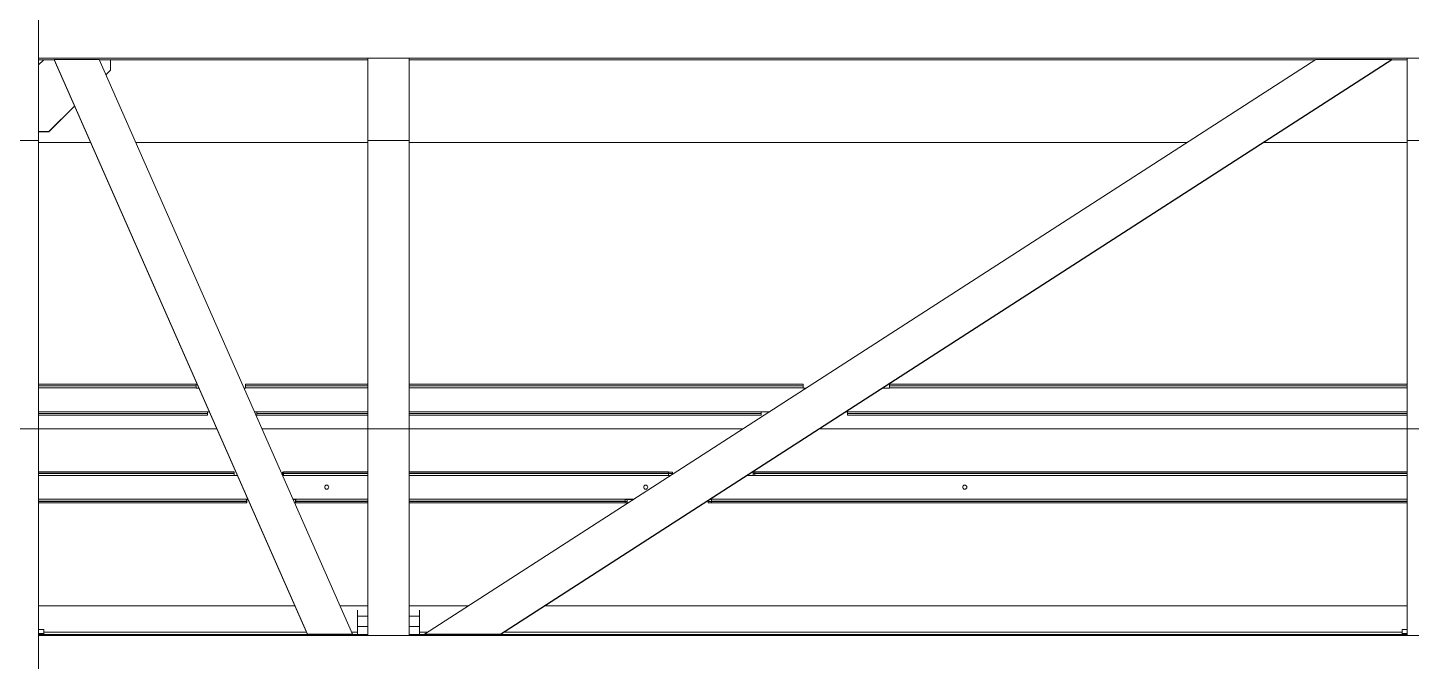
# Model space of a CAD drawing. Header units: millimetres. Extents: x -16985 to -606, y 2122 to 9380.
# Drawn here: x -11584 to -10240, y 5572 to 6188 of the extents above; entities that cross this region are included whole.
import ezdxf

# ---------------------------------------------------------------- set-up
doc = ezdxf.new("R2010")
doc.units = ezdxf.units.MM
doc.linetypes.add('K5LT32768', pattern=[0])
doc.linetypes.add('K5LT_THIN', pattern=[0])

msp = doc.modelspace()

# ---------------------------------------------------------------- linework, layer by layer
at = {"color": 7, "linetype": 'K5LT_THIN', "lineweight": 18}
for p, q in [((-11573.6, 6078.2), (-11573.6, 7287.2)), ((-11573.6, 6158.3), (-11573.6, 6218.2)), ((-11573.6, 6158.3), (-8333.6, 6158.3)), ((-11213.6, 6158.3), (-11253.6, 6158.3)), ((-11253.6, 6078.2), (-11253.6, 6158.3)), ((-11213.6, 6078.2), (-11213.6, 6158.3)), ((-10203.6, 6158.3), (-10243.6, 6158.3)), ((-10243.6, 6078.2), (-10243.6, 6158.3)), ((-11568.6, 6156.7), (-11573.6, 6151.7)), ((-11573.6, 6156.5), (-11568.7, 6156.5)), ((-11558.6, 6156.7), (-11568.6, 6156.7)), ((-11558.6, 6157), (-11514.8, 6157)), ((-11312.3, 5598.7), (-11558.6, 6157)), ((-11558.6, 6156.6), (-11558.6, 6157)), ((-11312.3, 5598.3), (-11558.6, 6156.6)), ((-11514.8, 6157), (-11268.6, 5598.7)), ((-11503.6, 6156.7), (-11514.7, 6156.7)), ((-11508.2, 6142), (-11503.6, 6146.7)), ((-11508.2, 6141.9), (-11503.6, 6146.5)), ((-11503.6, 6146.7), (-11503.6, 6156.7)), ((-11503.6, 6156.5), (-11253.6, 6156.5)), ((-11503.6, 6146.7), (-11503.6, 6146.5)), ((-11213.6, 6156.5), (-10333.2, 6156.5)), ((-11198.6, 5598.7), (-10332.4, 6157)), ((-10258.6, 6157), (-11124.7, 5598.7)), ((-10258.6, 6156.6), (-11124.7, 5598.3)), ((-10332.4, 6157), (-10258.6, 6157)), ((-10258.7, 6156.5), (-10243.6, 6156.5)), ((-10258.6, 6156.6), (-10258.6, 6157)), ((-11563.6, 6086.8), (-11538.7, 6111.6)), ((-11563.6, 6086.6), (-11538.6, 6111.5)), ((-11633.6, 6078.2), (-11573.6, 6078.2)), ((-11573.6, 6086.8), (-11563.6, 6086.8)), ((-11573.6, 6086.6), (-11563.6, 6086.6)), ((-11573.6, 5798.2), (-11573.6, 6078.2)), ((-11563.6, 6086.8), (-11563.6, 6086.6)), ((-11213.6, 6078.2), (-11253.6, 6078.2)), ((-11253.6, 5798.2), (-11253.6, 6078.2)), ((-11213.6, 5798.2), (-11213.6, 6078.2)), ((-10203.6, 6078.2), (-10243.6, 6078.2)), ((-10243.6, 5798.2), (-10243.6, 6078.2)), ((-11420.6, 5841.3), (-11573.6, 5841.3)), ((-11420.6, 5839.8), (-11573.6, 5839.8)), ((-11420.6, 5839.7), (-11573.6, 5839.7)), ((-11420.6, 5837.8), (-11573.6, 5837.8)), ((-11420.6, 5841.3), (-11420.6, 5839.8)), ((-11420.6, 5839.7), (-11420.6, 5839.8)), ((-11420.6, 5837.8), (-11420.6, 5839.7)), ((-11420.6, 5837.7), (-11420.6, 5837.8)), ((-11417.9, 5837.7), (-11420.6, 5837.7)), ((-11372.6, 5837.7), (-11374, 5837.7)), ((-11253.6, 5841.3), (-11372.6, 5841.3)), ((-11372.6, 5839.8), (-11372.6, 5841.3)), ((-11253.6, 5839.8), (-11372.6, 5839.8)), ((-11372.6, 5839.8), (-11372.6, 5839.7)), ((-11253.6, 5839.7), (-11372.6, 5839.7)), ((-11372.6, 5839.7), (-11372.6, 5837.8)), ((-11253.6, 5837.8), (-11372.6, 5837.8)), ((-11372.6, 5837.8), (-11372.6, 5837.7)), ((-10830.6, 5841.3), (-11213.6, 5841.3)), ((-10830.6, 5839.8), (-11213.6, 5839.8)), ((-10830.6, 5839.7), (-11213.6, 5839.7)), ((-10830.6, 5837.8), (-11213.6, 5837.8)), ((-10830.6, 5841.3), (-10830.6, 5839.8)), ((-10830.6, 5839.7), (-10830.6, 5839.8)), ((-10830.6, 5837.8), (-10830.6, 5839.7)), ((-10830.6, 5837.7), (-10830.6, 5837.8)), ((-10827.8, 5837.7), (-10830.6, 5837.7)), ((-10746.6, 5837.7), (-10753.3, 5837.7)), ((-10243.6, 5841.3), (-10746.6, 5841.3)), ((-10746.6, 5839.8), (-10746.6, 5841.3)), ((-10243.6, 5839.8), (-10746.6, 5839.8)), ((-10746.6, 5839.8), (-10746.6, 5839.7)), ((-10243.6, 5839.7), (-10746.6, 5839.7)), ((-10746.6, 5839.7), (-10746.6, 5837.8)), ((-10243.6, 5837.8), (-10746.6, 5837.8)), ((-10746.6, 5837.8), (-10746.6, 5837.7)), ((-11409.6, 5814.6), (-11573.6, 5814.6)), ((-11409.6, 5812.8), (-11573.6, 5812.8)), ((-11409.6, 5811.3), (-11573.6, 5811.3)), ((-11409.6, 5811.2), (-11573.6, 5811.2)), ((-11409.6, 5814.7), (-11407.7, 5814.7)), ((-11409.6, 5814.6), (-11409.6, 5814.7)), ((-11409.6, 5812.8), (-11409.6, 5814.6)), ((-11409.6, 5812.8), (-11409.6, 5811.3)), ((-11409.6, 5811.2), (-11409.6, 5811.3)), ((-11363.8, 5814.7), (-11361.6, 5814.7)), ((-11361.6, 5814.7), (-11361.6, 5814.6)), ((-11253.6, 5814.6), (-11361.6, 5814.6)), ((-11361.6, 5814.6), (-11361.6, 5812.8)), ((-11253.6, 5812.8), (-11361.6, 5812.8)), ((-11361.6, 5811.3), (-11361.6, 5812.8)), ((-11253.6, 5811.3), (-11361.6, 5811.3)), ((-11361.6, 5811.2), (-11361.6, 5811.3)), ((-11253.6, 5811.2), (-11361.6, 5811.2)), ((-10871.6, 5814.6), (-11213.6, 5814.6)), ((-10871.6, 5812.8), (-11213.6, 5812.8)), ((-10871.6, 5811.3), (-11213.6, 5811.3)), ((-10871.6, 5811.2), (-11213.6, 5811.2)), ((-10871.6, 5814.7), (-10863.5, 5814.7)), ((-10871.6, 5814.6), (-10871.6, 5814.7)), ((-10871.6, 5812.8), (-10871.6, 5814.6)), ((-10871.6, 5812.8), (-10871.6, 5811.3)), ((-10871.6, 5811.2), (-10871.6, 5811.3)), ((-10789, 5814.7), (-10787.6, 5814.7)), ((-10787.6, 5814.7), (-10787.6, 5814.6)), ((-10243.6, 5814.6), (-10787.6, 5814.6)), ((-10787.6, 5814.6), (-10787.6, 5812.8)), ((-10787.6, 5811.3), (-10787.6, 5812.8)), ((-10243.6, 5812.8), (-10787.6, 5812.8)), ((-10787.6, 5811.2), (-10787.6, 5811.3)), ((-10243.6, 5811.3), (-10787.6, 5811.3)), ((-10243.6, 5811.2), (-10787.6, 5811.2)), ((-11633.6, 5798.2), (-11573.6, 5798.2)), ((-11573.6, 4760.2), (-11573.6, 5798.2)), ((-11213.6, 5798.2), (-11253.6, 5798.2)), ((-11253.6, 5597.2), (-11253.6, 5798.2)), ((-11213.6, 5597.2), (-11213.6, 5798.2)), ((-10203.6, 5798.2), (-10243.6, 5798.2)), ((-10243.6, 5597.2), (-10243.6, 5798.2)), ((-11383.6, 5756.2), (-11573.6, 5756.2)), ((-11383.6, 5756.1), (-11573.6, 5756.1)), ((-11383.6, 5754.6), (-11573.6, 5754.6)), ((-11383.6, 5756.2), (-11383.6, 5756.1)), ((-11383.6, 5756.1), (-11383.6, 5754.6)), ((-11383.6, 5754.5), (-11383.6, 5754.6)), ((-11335.6, 5756.1), (-11336.6, 5756.1)), ((-11336.6, 5756.1), (-11336.6, 5756)), ((-11335.6, 5756), (-11336.6, 5756)), ((-11336.6, 5756), (-11336.6, 5754.5)), ((-11253.6, 5756.2), (-11335.6, 5756.2)), ((-11335.6, 5756.2), (-11335.6, 5756.1)), ((-11253.6, 5756.1), (-11335.6, 5756.1)), ((-11335.6, 5754.6), (-11335.6, 5756.1)), ((-11253.6, 5754.6), (-11335.6, 5754.6)), ((-11254.6, 5754.5), (-11254.6, 5754.6)), ((-10961.6, 5756.2), (-11213.6, 5756.2)), ((-10961.6, 5756.1), (-11213.6, 5756.1)), ((-10961.6, 5754.6), (-11213.6, 5754.6)), ((-10961.6, 5756.2), (-10961.6, 5756.1)), ((-10961.6, 5756.1), (-10961.6, 5754.6)), ((-10957.6, 5756.1), (-10961.6, 5756.1)), ((-10957.6, 5756), (-10961.6, 5756)), ((-10957.6, 5756), (-10957.6, 5756.1)), ((-10957.6, 5754.5), (-10957.6, 5756)), ((-10877.6, 5756.1), (-10879.1, 5756.1)), ((-10879.1, 5756.1), (-10879.1, 5756)), ((-10879.1, 5756), (-10879.1, 5754.5)), ((-10877.6, 5756), (-10879.1, 5756)), ((-10243.6, 5756.2), (-10877.6, 5756.2)), ((-10877.6, 5756.2), (-10877.6, 5756.1)), ((-10243.6, 5756.1), (-10877.6, 5756.1)), ((-10877.6, 5754.6), (-10877.6, 5756.1)), ((-10243.6, 5754.6), (-10877.6, 5754.6)), ((-10244.6, 5754.5), (-10244.6, 5754.6)), ((-11383.6, 5754.5), (-11573.6, 5754.5)), ((-11383.6, 5752.8), (-11573.6, 5752.8)), ((-11383.6, 5754.5), (-11383.6, 5754.2)), ((-11383.6, 5752.8), (-11383.6, 5754.2)), ((-11383.6, 5752.7), (-11383.6, 5752.8)), ((-11380.4, 5752.7), (-11383.6, 5752.7)), ((-11383.6, 5752.7), (-11380.4, 5752.7)), ((-11254.6, 5754.5), (-11336.6, 5754.5)), ((-11336.6, 5752.8), (-11336.6, 5754.5)), ((-11335.6, 5752.7), (-11336.5, 5752.7)), ((-11335.6, 5754.5), (-11335.6, 5752.8)), ((-11253.6, 5752.8), (-11335.6, 5752.8)), ((-11335.6, 5752.8), (-11335.6, 5752.7)), ((-11295.6, 5741.8), (-11295.6, 5741.4)), ((-11291.6, 5741.4), (-11291.6, 5741.8)), ((-11254.6, 5754.5), (-11254.6, 5754.2)), ((-10957.6, 5754.5), (-11213.6, 5754.5)), ((-10961.6, 5752.8), (-11213.6, 5752.8)), ((-10985.6, 5741.8), (-10985.6, 5741.4)), ((-10981.6, 5741.4), (-10981.6, 5741.8)), ((-10961.6, 5752.8), (-10961.6, 5754.5)), ((-10961.6, 5752.7), (-10961.6, 5752.8)), ((-10959.7, 5752.7), (-10961.6, 5752.7)), ((-10957.6, 5754.5), (-10957.6, 5754)), ((-10877.6, 5752.7), (-10885.2, 5752.7)), ((-10885.2, 5752.7), (-10879.1, 5752.7)), ((-10244.6, 5754.5), (-10879.1, 5754.5)), ((-10879.1, 5752.7), (-10879.1, 5754.5)), ((-10877.6, 5754.5), (-10877.6, 5752.8)), ((-10243.6, 5752.8), (-10877.6, 5752.8)), ((-10877.6, 5752.8), (-10877.6, 5752.7)), ((-10675.6, 5741.8), (-10675.6, 5741.4)), ((-10671.6, 5741.4), (-10671.6, 5741.8)), ((-10244.6, 5754.5), (-10244.6, 5754.2)), ((-11371.6, 5729.6), (-11573.6, 5729.6)), ((-11371.6, 5727.7), (-11573.6, 5727.7)), ((-11371.6, 5729.7), (-11370.2, 5729.7)), ((-11371.6, 5729.6), (-11371.6, 5729.7)), ((-11371.6, 5727.7), (-11371.6, 5729.6)), ((-11371.6, 5727.6), (-11371.6, 5727.7)), ((-11371.1, 5729.5), (-11371.1, 5727.6)), ((-11370.1, 5729.5), (-11371.1, 5729.5)), ((-11326.3, 5729.7), (-11323.6, 5729.7)), ((-11324.1, 5729.5), (-11326.2, 5729.5)), ((-11324.1, 5727.6), (-11324.1, 5729.5)), ((-11323.6, 5729.7), (-11323.6, 5729.6)), ((-11253.6, 5729.6), (-11323.6, 5729.6)), ((-11323.6, 5729.6), (-11323.6, 5727.7)), ((-11253.6, 5727.7), (-11323.6, 5727.7)), ((-11323.6, 5727.7), (-11323.6, 5727.6)), ((-11003.6, 5729.6), (-11213.6, 5729.6)), ((-11003.6, 5727.7), (-11213.6, 5727.7)), ((-11003.6, 5729.7), (-10995.3, 5729.7)), ((-11003.6, 5729.6), (-11003.6, 5729.7)), ((-11003.6, 5727.7), (-11003.6, 5729.6)), ((-11003.6, 5727.6), (-11003.6, 5727.7)), ((-11001.6, 5729.5), (-11001.6, 5727.6)), ((-10995.6, 5729.5), (-11001.6, 5729.5)), ((-10923.1, 5727.6), (-10923.1, 5728.3)), ((-10920.9, 5729.7), (-10919.6, 5729.7)), ((-10919.6, 5729.7), (-10919.6, 5729.6)), ((-10243.6, 5729.6), (-10919.6, 5729.6)), ((-10919.6, 5729.6), (-10919.6, 5727.7)), ((-10919.6, 5727.7), (-10919.6, 5727.6)), ((-10243.6, 5727.7), (-10919.6, 5727.7)), ((-11371.6, 5727.6), (-11573.6, 5727.6)), ((-11371.6, 5726.1), (-11573.6, 5726.1)), ((-11371.1, 5726), (-11573.6, 5726)), ((-11371.6, 5727.6), (-11371.6, 5726.1)), ((-11371.1, 5727.5), (-11371.6, 5727.5)), ((-11371.1, 5727.6), (-11371.1, 5727.5)), ((-11371.1, 5726), (-11371.1, 5727.5)), ((-11324.1, 5727.5), (-11324.1, 5727.6)), ((-11323.6, 5727.5), (-11324.1, 5727.5)), ((-11324.1, 5727.5), (-11324.1, 5726)), ((-11254.6, 5726), (-11324.1, 5726)), ((-11253.6, 5727.6), (-11323.6, 5727.6)), ((-11323.6, 5726.1), (-11323.6, 5727.6)), ((-11253.6, 5726.1), (-11323.6, 5726.1)), ((-11254.6, 5726), (-11254.6, 5726.1)), ((-11003.6, 5727.6), (-11213.6, 5727.6)), ((-11003.6, 5726.1), (-11213.6, 5726.1)), ((-11001.6, 5726), (-11213.6, 5726)), ((-11003.6, 5727.6), (-11003.6, 5726.1)), ((-11001.6, 5727.5), (-11003.6, 5727.5)), ((-11001.6, 5727.6), (-11001.6, 5727.5)), ((-11001.6, 5726), (-11001.6, 5727.5)), ((-10923.1, 5727.5), (-10923.1, 5727.6)), ((-10919.6, 5727.5), (-10923.1, 5727.5)), ((-10923.1, 5727.5), (-10923.1, 5726)), ((-10244.6, 5726), (-10923.1, 5726)), ((-10243.6, 5727.6), (-10919.6, 5727.6)), ((-10919.6, 5726.1), (-10919.6, 5727.6)), ((-10243.6, 5726.1), (-10919.6, 5726.1)), ((-10244.6, 5726), (-10244.6, 5726.1)), ((-11263.6, 5621.8), (-11263.6, 5600.6)), ((-11203.6, 5600.6), (-11203.6, 5621.8)), ((-11253.6, 5616.2), (-11263.6, 5616.2)), ((-11203.6, 5616.2), (-11213.6, 5616.2)), ((-11568.6, 5603.2), (-11573.6, 5603.2)), ((-11568.6, 5599.2), (-11573.6, 5599.2)), ((-11573.6, 5598.2), (-11253.6, 5598.2)), ((-11573.6, 5597.2), (-8333.6, 5597.2)), ((-11568.6, 5600.6), (-11568.6, 5603.2)), ((-11568.6, 5598.2), (-11568.6, 5600.6)), ((-11268.6, 5598.7), (-11312.3, 5598.7)), ((-11312.3, 5598.3), (-11312.3, 5598.7)), ((-11268.6, 5598.3), (-11312.3, 5598.3)), ((-11310.1, 5598.3), (-11310.1, 5598.7)), ((-11270.7, 5598.7), (-11310.1, 5598.7)), ((-11270.7, 5598.3), (-11310.1, 5598.3)), ((-11270.9, 5598.7), (-11270.7, 5598.3)), ((-11270.7, 5598.3), (-11270.7, 5598.7)), ((-11268.6, 5598.3), (-11268.6, 5598.7)), ((-11263.6, 5600.6), (-11263.6, 5598.2)), ((-11213.6, 5597.2), (-11253.6, 5597.2)), ((-11213.6, 5598.2), (-10243.6, 5598.2)), ((-11203.6, 5598.2), (-11203.6, 5600.6)), ((-11198.6, 5598.3), (-11198.6, 5598.7)), ((-11124.7, 5598.7), (-11198.6, 5598.7)), ((-11124.7, 5598.3), (-11198.6, 5598.3)), ((-11194.9, 5598.3), (-11194.9, 5598.7)), ((-11128.4, 5598.7), (-11194.9, 5598.7)), ((-11194.9, 5598.3), (-11194.3, 5598.7)), ((-11128.4, 5598.3), (-11194.9, 5598.3)), ((-11128.4, 5598.3), (-11128.4, 5598.7)), ((-11124.7, 5598.3), (-11124.7, 5598.7)), ((-10243.6, 5603.2), (-10248.6, 5603.2)), ((-10248.6, 5603.2), (-10248.6, 5600.6)), ((-10248.6, 5600.6), (-10248.6, 5598.2)), ((-10243.6, 5599.2), (-10248.6, 5599.2)), ((-10203.6, 5597.2), (-10243.6, 5597.2))]:
    msp.add_line(p, q, dxfattribs=at)
at = {"color": 8, "linetype": 'K5LT32768', "lineweight": 15, "true_color": 0x808080}
for p, q in [((-11573.6, 6076.4), (-11523.2, 6076.4)), ((-11479.3, 6076.4), (-11253.6, 6076.4)), ((-11213.6, 6076.4), (-10457.4, 6076.4)), ((-10383, 6076.4), (-10243.6, 6076.4)), ((-11400.4, 5798.2), (-11573.6, 5798.2)), ((-11253.6, 5798.2), (-11356.6, 5798.2)), ((-10889.1, 5798.2), (-11213.6, 5798.2)), ((-10243.6, 5798.2), (-10814.6, 5798.2)), ((-11335.6, 5752.7), (-11336.5, 5752.7)), ((-10959.7, 5752.7), (-10961.6, 5752.7)), ((-10877.6, 5752.7), (-10879.1, 5752.7)), ((-11371.1, 5729.5), (-11371.6, 5729.5)), ((-11323.6, 5729.5), (-11324.1, 5729.5)), ((-11001.6, 5729.5), (-11003.6, 5729.5)), ((-10919.6, 5729.5), (-10921.2, 5729.5)), ((-11371.1, 5727.6), (-11371.6, 5727.6)), ((-11323.6, 5727.6), (-11324.1, 5727.6)), ((-11001.6, 5727.6), (-11003.6, 5727.6)), ((-10919.6, 5727.6), (-10923.1, 5727.6)), ((-11324.5, 5626), (-11573.6, 5626)), ((-11253.6, 5626), (-11280.6, 5626)), ((-11156.2, 5626), (-11213.6, 5626)), ((-10243.6, 5626), (-11081.8, 5626)), ((-11568.6, 5600.6), (-11313.3, 5600.6)), ((-11269.4, 5600.6), (-11263.6, 5600.6)), ((-11253.6, 5606.1), (-11263.6, 5606.1)), ((-11203.6, 5606.1), (-11213.6, 5606.1)), ((-11203.6, 5600.6), (-11195.7, 5600.6)), ((-11121.2, 5600.6), (-10248.6, 5600.6))]:
    msp.add_line(p, q, dxfattribs=at)
at = {"color": 7, "linetype": 'K5LT_THIN', "lineweight": 18}
for centre in [(-11293.6, 5741.4), (-10983.6, 5741.4), (-10673.6, 5741.4)]:
    msp.add_circle(centre, 2, dxfattribs=at)

doc.saveas('drawing.dxf')
